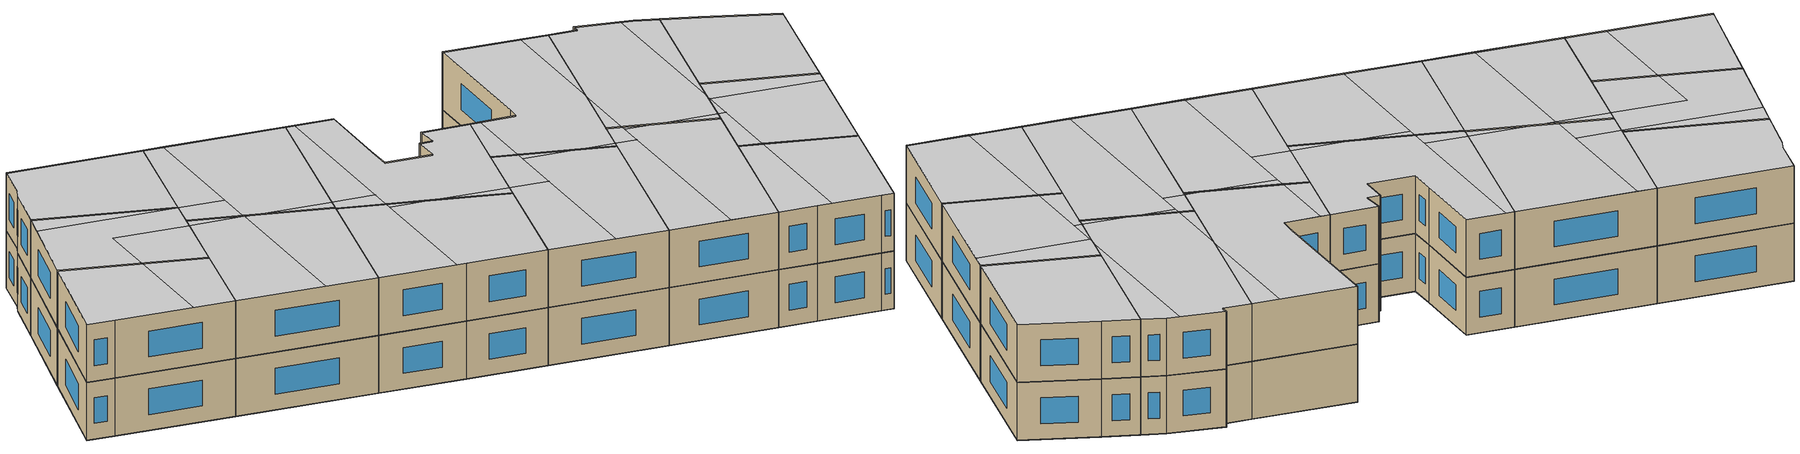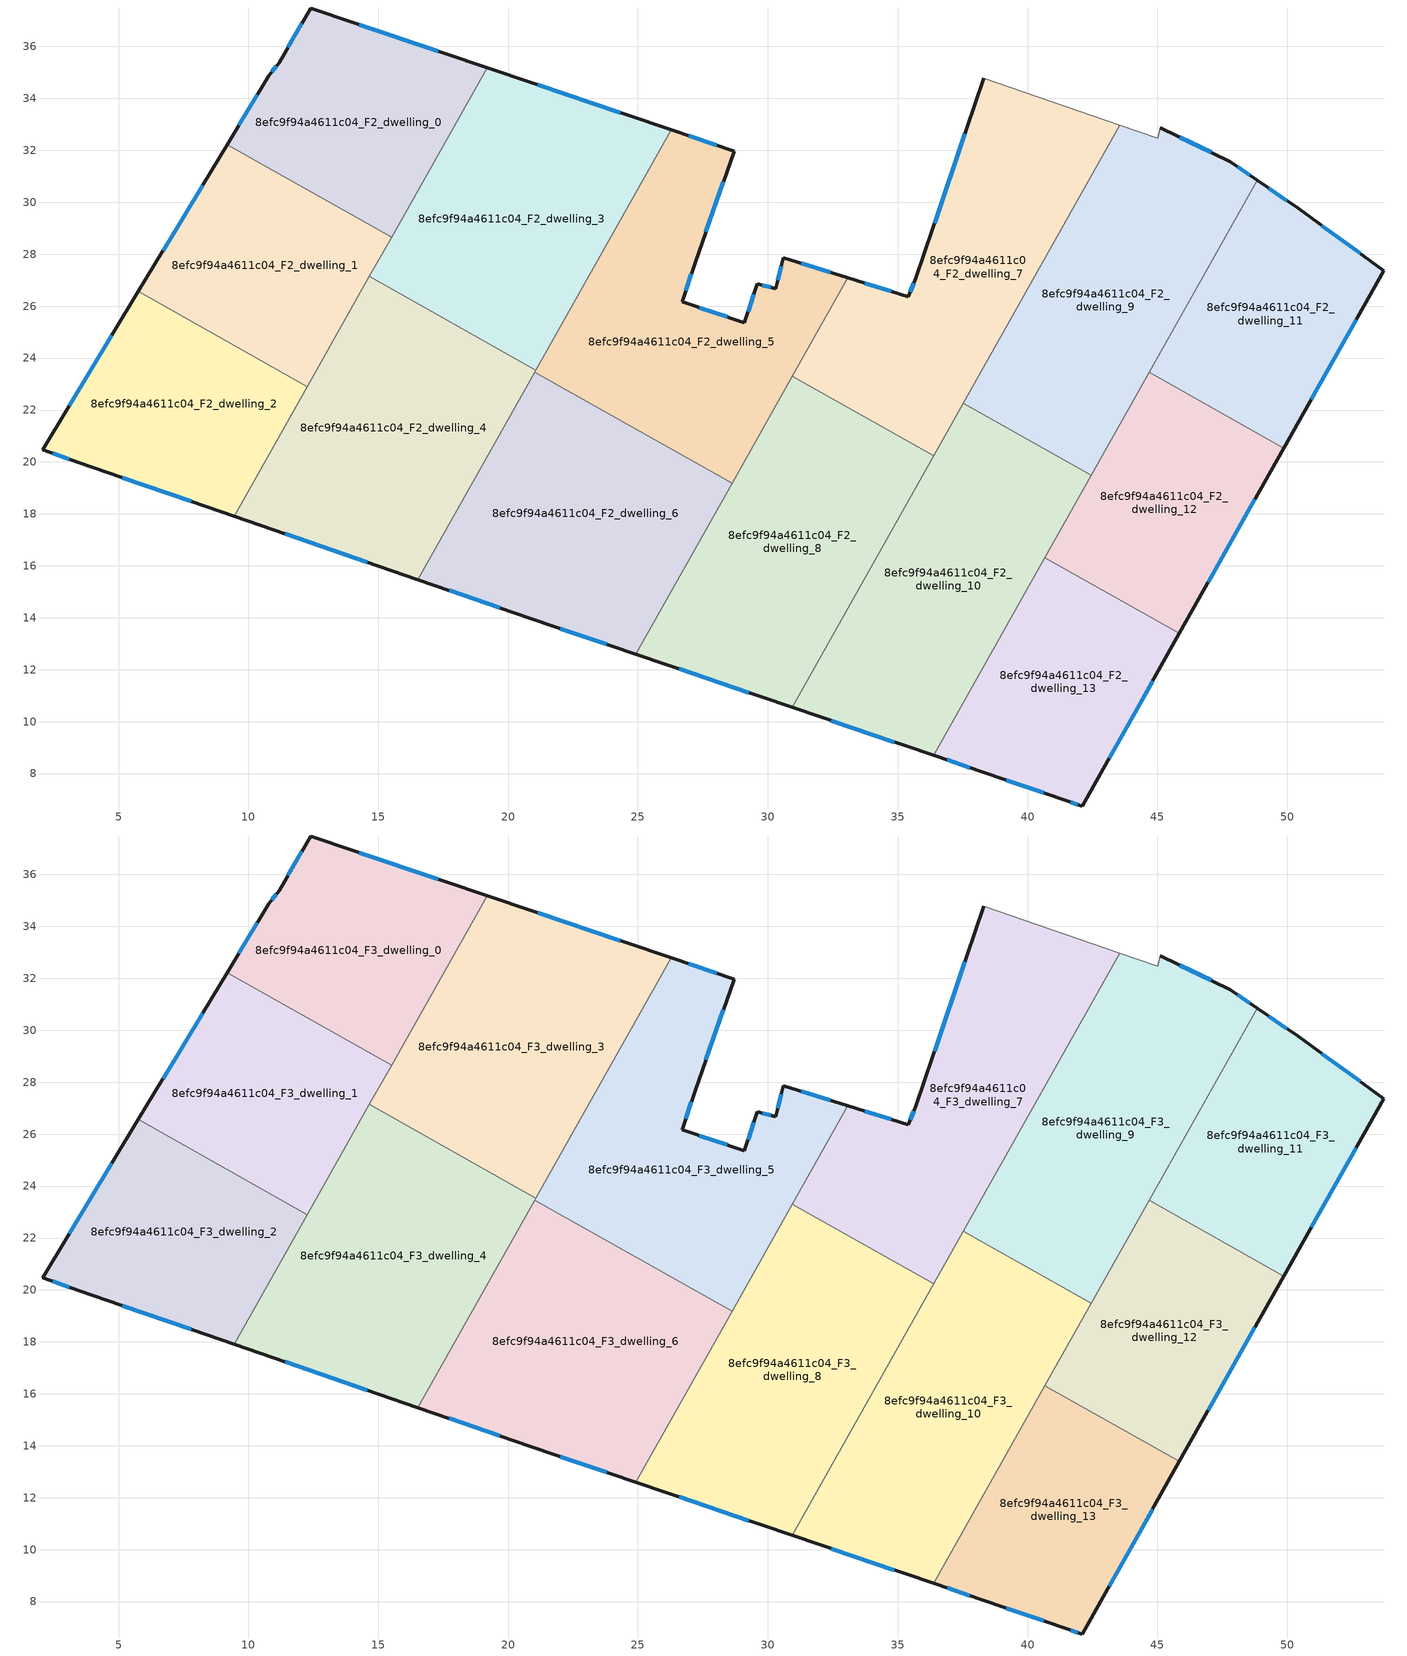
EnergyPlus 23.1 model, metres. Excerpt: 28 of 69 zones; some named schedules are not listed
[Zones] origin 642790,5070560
8efc9f94a4611c04_F2_dwelling_0
 floor to 8efc9f94a4611c04_F1_dwelling_0 (EU_floor_Construction): 15.51,28.66 19.19,35.19 12.39,37.48 11.19,35.38 10.79,34.88 9.18,32.22 z6
 wall outside (EU_wall_Construction): 9.18,32.22 10.79,34.88 11.19,35.38 12.39,37.48 19.19,35.19 z6:9
 wall to 8efc9f94a4611c04_F2_dwelling_1 (EU_wall_Construction): 15.51,28.66 9.18,32.22 z6:9
 wall to 8efc9f94a4611c04_F2_dwelling_3 (EU_wall_Construction): 19.19,35.19 15.51,28.66 z6:9
 window (EU_Window_Construction): 14.27,36.85 17.31,35.82 / 9.63,32.96 10.34,34.14 / 10.9,35.02 11.08,35.24 / 11.52,35.96 12.06,36.9 z6.83:8.17
8efc9f94a4611c04_F2_dwelling_1
 floor to 8efc9f94a4611c04_F1_dwelling_1 (EU_floor_Construction): 12.27,22.9 15.51,28.66 9.18,32.22 5.76,26.57 z6
 wall outside (EU_wall_Construction): 5.76,26.57 9.18,32.22 z6:9
 wall to 8efc9f94a4611c04_F2_dwelling_2 (EU_wall_Construction): 12.27,22.9 5.76,26.57 z6:9
 wall to 8efc9f94a4611c04_F2_dwelling_4 (EU_wall_Construction): 14.66,27.14 12.27,22.9 z6:9
 wall to 8efc9f94a4611c04_F2_dwelling_3 (EU_wall_Construction): 15.51,28.66 14.66,27.14 z6:9
 window (EU_Window_Construction): 6.71,28.13 8.24,30.66 z6.83:8.17
8efc9f94a4611c04_F2_dwelling_10
 floor to 8efc9f94a4611c04_F1_dwelling_10 (EU_floor_Construction): 36.38,8.7 42.45,19.49 37.53,22.26 30.93,10.55 z6
 wall outside (EU_wall_Construction): 36.38,8.7 30.93,10.55 z6:9
 wall to 8efc9f94a4611c04_F2_dwelling_9 (EU_wall_Construction): 37.53,22.26 42.45,19.49 z6:9
 wall to 8efc9f94a4611c04_F2_dwelling_13 (EU_wall_Construction): 40.67,16.32 36.38,8.7 z6:9
 wall to 8efc9f94a4611c04_F2_dwelling_8 (EU_wall_Construction): 30.93,10.55 36.39,20.24 z6:9
 wall to 8efc9f94a4611c04_F2_dwelling_7 (EU_wall_Construction): 36.39,20.24 37.53,22.26 z6:9
 wall to 8efc9f94a4611c04_F2_dwelling_12 (EU_wall_Construction): 42.45,19.49 40.67,16.32 z6:9
 window (EU_Window_Construction): 34.87,9.22 32.44,10.04 z6.83:8.17
8efc9f94a4611c04_F2_dwelling_11
 floor to 8efc9f94a4611c04_F1_dwelling_11 (EU_floor_Construction): 49.87,20.53 53.72,27.36 50.42,29.76 48.85,30.85 44.69,23.45 z6
 wall outside (EU_wall_Construction): 48.85,30.85 50.42,29.76 53.72,27.36 49.87,20.53 z6:9
 wall to 8efc9f94a4611c04_F2_dwelling_12 (EU_wall_Construction): 49.87,20.53 44.69,23.45 z6:9
 wall to 8efc9f94a4611c04_F2_dwelling_9 (EU_wall_Construction): 44.69,23.45 48.85,30.85 z6:9
 window (EU_Window_Construction): 49.29,30.55 49.98,30.06 / 51.33,29.1 52.8,28.03 / 52.65,25.47 50.93,22.42 z6.83:8.17
8efc9f94a4611c04_F2_dwelling_12
 floor to 8efc9f94a4611c04_F1_dwelling_12 (EU_floor_Construction): 45.85,13.4 49.87,20.53 44.69,23.45 40.67,16.32 z6
 wall outside (EU_wall_Construction): 49.87,20.53 45.85,13.4 z6:9
 wall to 8efc9f94a4611c04_F2_dwelling_13 (EU_wall_Construction): 45.85,13.4 40.67,16.32 z6:9
 wall to 8efc9f94a4611c04_F2_dwelling_9 (EU_wall_Construction): 42.45,19.49 44.69,23.45 z6:9
 window (EU_Window_Construction): 48.76,18.56 46.96,15.38 z6.83:8.17
8efc9f94a4611c04_F2_dwelling_13
 floor to 8efc9f94a4611c04_F1_dwelling_13 (EU_floor_Construction): 42.1,6.75 45.85,13.4 40.67,16.32 36.38,8.7 38.3,8.05 41.5,6.95 z6
 wall outside (EU_wall_Construction): 45.85,13.4 42.1,6.75 41.5,6.95 38.3,8.05 36.38,8.7 z6:9
 window (EU_Window_Construction): 37.77,8.23 36.91,8.52 / 44.81,11.56 43.14,8.59 / 41.94,6.81 41.67,6.9 / 40.62,7.26 39.19,7.75 z6.83:8.17
8efc9f94a4611c04_F2_dwelling_2
 floor to 8efc9f94a4611c04_F1_dwelling_2 (EU_floor_Construction): 9.46,17.91 12.27,22.9 5.76,26.57 2.08,20.47 3.48,19.97 z6
 wall outside (EU_wall_Construction): 9.46,17.91 3.48,19.97 2.08,20.47 5.76,26.57 z6:9
 wall to 8efc9f94a4611c04_F2_dwelling_4 (EU_wall_Construction): 12.27,22.9 9.46,17.91 z6:9
 window (EU_Window_Construction): 7.8,18.48 5.13,19.4 / 3.09,20.11 2.47,20.33 / 3.1,22.16 4.74,24.88 z6.83:8.17
8efc9f94a4611c04_F2_dwelling_3
 floor to 8efc9f94a4611c04_F1_dwelling_3 (EU_floor_Construction): 21.06,23.54 26.28,32.79 19.19,35.19 14.66,27.14 z6
 wall outside (EU_wall_Construction): 19.19,35.19 26.28,32.79 z6:9
 wall to 8efc9f94a4611c04_F2_dwelling_4 (EU_wall_Construction): 21.06,23.54 14.66,27.14 z6:9
 wall to 8efc9f94a4611c04_F2_dwelling_5 (EU_wall_Construction): 26.28,32.79 21.06,23.54 z6:9
 window (EU_Window_Construction): 21.15,34.52 24.31,33.45 z6.83:8.17
8efc9f94a4611c04_F2_dwelling_4
 floor to 8efc9f94a4611c04_F1_dwelling_4 (EU_floor_Construction): 16.52,15.47 21.06,23.54 14.66,27.14 9.46,17.91 z6
 wall outside (EU_wall_Construction): 16.52,15.47 9.46,17.91 z6:9
 wall to 8efc9f94a4611c04_F2_dwelling_6 (EU_wall_Construction): 21.02,23.45 16.52,15.47 z6:9
 wall to 8efc9f94a4611c04_F2_dwelling_5 (EU_wall_Construction): 21.06,23.54 21.02,23.45 z6:9
 window (EU_Window_Construction): 14.57,16.14 11.41,17.23 z6.83:8.17
8efc9f94a4611c04_F2_dwelling_5
 floor to 8efc9f94a4611c04_F1_dwelling_5 (EU_floor_Construction): 28.62,19.17 33.09,27.09 30.6,27.87 30.3,26.67 29.6,26.87 29.1,25.37 26.7,26.17 27.2,27.67 28.7,31.97 26.28,32.79 21.02,23.45 z6
 wall outside (EU_wall_Construction): 26.28,32.79 28.7,31.97 27.2,27.67 26.7,26.17 29.1,25.37 29.6,26.87 30.3,26.67 30.6,27.87 33.09,27.09 z6:9
 wall to 8efc9f94a4611c04_F2_dwelling_6 (EU_wall_Construction): 28.62,19.17 21.02,23.45 z6:9
 wall to 8efc9f94a4611c04_F2_dwelling_8 (EU_wall_Construction): 30.95,23.3 28.62,19.17 z6:9
 wall to 8efc9f94a4611c04_F2_dwelling_7 (EU_wall_Construction): 33.09,27.09 30.95,23.3 z6:9
 window (EU_Window_Construction): 27.06,27.26 26.84,26.59 / 27.36,25.95 28.43,25.59 / 29.24,25.78 29.46,26.45 / 29.79,26.81 30.11,26.72 / 30.38,27 30.52,27.54 / 31.29,27.65 32.4,27.31 / 26.95,32.56 28.03,32.2 / 28.29,30.78 27.61,28.86 z6.83:8.17
8efc9f94a4611c04_F2_dwelling_6
 floor to 8efc9f94a4611c04_F1_dwelling_6 (EU_floor_Construction): 24.92,12.59 28.62,19.17 21.02,23.45 16.52,15.47 20.89,13.96 z6
 wall outside (EU_wall_Construction): 24.92,12.59 20.89,13.96 16.52,15.47 z6:9
 wall to 8efc9f94a4611c04_F2_dwelling_8 (EU_wall_Construction): 28.62,19.17 24.92,12.59 z6:9
 window (EU_Window_Construction): 23.81,12.97 22.01,13.58 / 19.68,14.38 17.73,15.05 z6.83:8.17
8efc9f94a4611c04_F2_dwelling_7
 floor to 8efc9f94a4611c04_F1_dwelling_7 (EU_floor_Construction): 36.39,20.24 43.56,32.97 38.31,34.77 35.7,27.07 35.4,26.37 33.09,27.09 30.95,23.3 z6
 wall outside (EU_wall_Construction): 33.09,27.09 35.4,26.37 35.7,27.07 38.31,34.77 z6:9
 wall to 8efc9f94a4611c04_F2_dwelling_8 (EU_wall_Construction): 36.39,20.24 30.95,23.3 z6:9
 wall adiabatic (EU_wall_Construction): 38.31,34.77 43.56,32.97 z6:9
 wall to 8efc9f94a4611c04_F2_dwelling_9 (EU_wall_Construction): 43.56,32.97 37.53,22.26 z6:9
 window (EU_Window_Construction): 33.73,26.89 34.76,26.57 / 35.49,26.56 35.62,26.87 / 36.43,29.2 37.59,32.64 z6.83:8.17
8efc9f94a4611c04_F2_dwelling_8
 floor to 8efc9f94a4611c04_F1_dwelling_8 (EU_floor_Construction): 30.93,10.55 36.39,20.24 30.95,23.3 24.92,12.59 z6
 wall outside (EU_wall_Construction): 30.93,10.55 24.92,12.59 z6:9
 window (EU_Window_Construction): 29.27,11.12 26.59,12.03 z6.83:8.17
8efc9f94a4611c04_F2_dwelling_9
 floor to 8efc9f94a4611c04_F1_dwelling_9 (EU_floor_Construction): 42.45,19.49 48.85,30.85 47.81,31.57 45.11,32.87 45.01,32.47 43.56,32.97 37.53,22.26 z6
 wall outside (EU_wall_Construction): 45.11,32.87 47.81,31.57 48.85,30.85 z6:9
 wall adiabatic (EU_wall_Construction): 43.56,32.97 45.01,32.47 45.11,32.87 z6:9
 window (EU_Window_Construction): 45.86,32.51 47.07,31.93 / 48.1,31.37 48.57,31.05 z6.83:8.17
8efc9f94a4611c04_F3_dwelling_0
 floor to 8efc9f94a4611c04_F2_dwelling_0 (EU_floor_Construction): 15.51,28.66 19.19,35.19 12.39,37.48 11.19,35.38 10.79,34.88 9.18,32.22 z9
 wall outside (EU_wall_Construction): 9.18,32.22 10.79,34.88 11.19,35.38 12.39,37.48 19.19,35.19 z9:12
 wall to 8efc9f94a4611c04_F3_dwelling_1 (EU_wall_Construction): 15.51,28.66 9.18,32.22 z9:12
 wall to 8efc9f94a4611c04_F3_dwelling_3 (EU_wall_Construction): 19.19,35.19 15.51,28.66 z9:12
 window (EU_Window_Construction): 14.27,36.85 17.31,35.82 / 9.63,32.96 10.34,34.14 / 10.9,35.02 11.08,35.24 / 11.52,35.96 12.06,36.9 z9.83:11.17
 ceiling to 8efc9f94a4611c04_F4_dwelling_12 (EU_floor_Construction): 19.19,35.19 15.51,28.66 9.18,32.22 10.79,34.88 11.19,35.38 12.39,37.48 z12
8efc9f94a4611c04_F3_dwelling_1
 floor to 8efc9f94a4611c04_F2_dwelling_1 (EU_floor_Construction): 12.27,22.9 15.51,28.66 9.18,32.22 5.76,26.57 z9
 wall outside (EU_wall_Construction): 5.76,26.57 9.18,32.22 z9:12
 wall to 8efc9f94a4611c04_F3_dwelling_2 (EU_wall_Construction): 12.27,22.9 5.76,26.57 z9:12
 wall to 8efc9f94a4611c04_F3_dwelling_4 (EU_wall_Construction): 14.66,27.14 12.27,22.9 z9:12
 wall to 8efc9f94a4611c04_F3_dwelling_3 (EU_wall_Construction): 15.51,28.66 14.66,27.14 z9:12
 window (EU_Window_Construction): 6.71,28.13 8.24,30.66 z9.83:11.17
 ceiling to 8efc9f94a4611c04_F4_dwelling_11 (EU_floor_Construction): 15.47,28.58 14.32,26.54 10.5,27.84 9.37,24.53 5.76,26.57 8.43,30.97 z12
 ceiling to 8efc9f94a4611c04_F4_dwelling_10 (EU_floor_Construction): 14.32,26.54 12.27,22.9 9.37,24.53 10.5,27.84 z12
 ceiling to 8efc9f94a4611c04_F4_dwelling_12 (EU_floor_Construction): 15.51,28.66 15.47,28.58 8.43,30.97 9.18,32.22 z12
8efc9f94a4611c04_F3_dwelling_10
 floor to 8efc9f94a4611c04_F2_dwelling_10 (EU_floor_Construction): 36.38,8.7 42.45,19.49 37.53,22.26 30.93,10.55 z9
 wall outside (EU_wall_Construction): 36.38,8.7 30.93,10.55 z9:12
 wall to 8efc9f94a4611c04_F3_dwelling_9 (EU_wall_Construction): 37.53,22.26 42.45,19.49 z9:12
 wall to 8efc9f94a4611c04_F3_dwelling_13 (EU_wall_Construction): 40.67,16.32 36.38,8.7 z9:12
 wall to 8efc9f94a4611c04_F3_dwelling_8 (EU_wall_Construction): 30.93,10.55 36.39,20.24 z9:12
 wall to 8efc9f94a4611c04_F3_dwelling_7 (EU_wall_Construction): 36.39,20.24 37.53,22.26 z9:12
 wall to 8efc9f94a4611c04_F3_dwelling_12 (EU_wall_Construction): 42.45,19.49 40.67,16.32 z9:12
 window (EU_Window_Construction): 34.87,9.22 32.44,10.04 z9.83:11.17
 ceiling to 8efc9f94a4611c04_F4_dwelling_2 (EU_floor_Construction): 42.45,19.49 36.38,8.7 34.02,9.51 38.1,21.53 39.92,20.91 z12
 ceiling to 8efc9f94a4611c04_F4_dwelling_3 (EU_floor_Construction): 39.92,20.91 38.1,21.53 38.22,21.87 z12
 ceiling to 8efc9f94a4611c04_F4_dwelling_4 (EU_floor_Construction): 37.62,20.11 34.02,9.51 30.93,10.55 36.53,20.49 z12
 ceiling adiabatic (EU_roof_Construction): 38.22,21.87 37.62,20.11 36.53,20.49 37.53,22.26 z12
8efc9f94a4611c04_F3_dwelling_11
 floor to 8efc9f94a4611c04_F2_dwelling_11 (EU_floor_Construction): 49.87,20.53 53.72,27.36 50.42,29.76 48.85,30.85 44.69,23.45 z9
 wall outside (EU_wall_Construction): 48.85,30.85 50.42,29.76 53.72,27.36 49.87,20.53 z9:12
 wall to 8efc9f94a4611c04_F3_dwelling_12 (EU_wall_Construction): 49.87,20.53 44.69,23.45 z9:12
 wall to 8efc9f94a4611c04_F3_dwelling_9 (EU_wall_Construction): 44.69,23.45 48.85,30.85 z9:12
 window (EU_Window_Construction): 49.29,30.55 49.98,30.06 / 51.33,29.1 52.8,28.03 / 52.65,25.47 50.93,22.42 z9.83:11.17
 ceiling to 8efc9f94a4611c04_F4_dwelling_1 (EU_floor_Construction): 50.42,29.76 53.72,27.36 49.87,20.53 44.69,23.45 48.85,30.85 z12
8efc9f94a4611c04_F3_dwelling_12
 floor to 8efc9f94a4611c04_F2_dwelling_12 (EU_floor_Construction): 45.85,13.4 49.87,20.53 44.69,23.45 40.67,16.32 z9
 wall outside (EU_wall_Construction): 49.87,20.53 45.85,13.4 z9:12
 wall to 8efc9f94a4611c04_F3_dwelling_13 (EU_wall_Construction): 45.85,13.4 40.67,16.32 z9:12
 wall to 8efc9f94a4611c04_F3_dwelling_9 (EU_wall_Construction): 42.45,19.49 44.69,23.45 z9:12
 window (EU_Window_Construction): 48.76,18.56 46.96,15.38 z9.83:11.17
 ceiling to 8efc9f94a4611c04_F4_dwelling_0 (EU_floor_Construction): 49.41,19.71 45.85,13.4 41.73,15.72 43.74,21.63 z12
 ceiling to 8efc9f94a4611c04_F4_dwelling_1 (EU_floor_Construction): 49.87,20.53 49.41,19.71 43.74,21.63 43.87,21.99 44.69,23.45 z12
 ceiling to 8efc9f94a4611c04_F4_dwelling_3 (EU_floor_Construction): 43.87,21.99 43.13,19.82 42.72,19.96 z12
 ceiling to 8efc9f94a4611c04_F4_dwelling_2 (EU_floor_Construction): 43.13,19.82 41.73,15.72 40.67,16.32 42.72,19.96 z12
8efc9f94a4611c04_F3_dwelling_13
 floor to 8efc9f94a4611c04_F2_dwelling_13 (EU_floor_Construction): 42.1,6.75 45.85,13.4 40.67,16.32 36.38,8.7 38.3,8.05 41.5,6.95 z9
 wall outside (EU_wall_Construction): 45.85,13.4 42.1,6.75 41.5,6.95 38.3,8.05 36.38,8.7 z9:12
 window (EU_Window_Construction): 37.77,8.23 36.91,8.52 / 44.81,11.56 43.14,8.59 / 41.94,6.81 41.67,6.9 / 40.62,7.26 39.19,7.75 z9.83:11.17
 ceiling to 8efc9f94a4611c04_F4_dwelling_0 (EU_floor_Construction): 45.85,13.4 42.1,6.75 41.5,6.95 39.04,7.8 41.73,15.72 z12
 ceiling to 8efc9f94a4611c04_F4_dwelling_2 (EU_floor_Construction): 41.73,15.72 39.04,7.8 38.3,8.05 36.38,8.7 40.67,16.32 z12
8efc9f94a4611c04_F3_dwelling_2
 floor to 8efc9f94a4611c04_F2_dwelling_2 (EU_floor_Construction): 9.46,17.91 12.27,22.9 5.76,26.57 2.08,20.47 3.48,19.97 z9
 wall outside (EU_wall_Construction): 9.46,17.91 3.48,19.97 2.08,20.47 5.76,26.57 z9:12
 wall to 8efc9f94a4611c04_F3_dwelling_4 (EU_wall_Construction): 12.27,22.9 9.46,17.91 z9:12
 window (EU_Window_Construction): 7.8,18.48 5.13,19.4 / 3.09,20.11 2.47,20.33 / 3.1,22.16 4.74,24.88 z9.83:11.17
 ceiling to 8efc9f94a4611c04_F4_dwelling_11 (EU_floor_Construction): 9.37,24.53 7.37,18.63 3.48,19.97 2.08,20.47 5.76,26.57 z12
 ceiling to 8efc9f94a4611c04_F4_dwelling_10 (EU_floor_Construction): 12.27,22.9 9.46,17.91 7.37,18.63 9.37,24.53 z12
8efc9f94a4611c04_F3_dwelling_3
 floor to 8efc9f94a4611c04_F2_dwelling_3 (EU_floor_Construction): 21.06,23.54 26.28,32.79 19.19,35.19 14.66,27.14 z9
 wall outside (EU_wall_Construction): 19.19,35.19 26.28,32.79 z9:12
 wall to 8efc9f94a4611c04_F3_dwelling_4 (EU_wall_Construction): 21.06,23.54 14.66,27.14 z9:12
 wall to 8efc9f94a4611c04_F3_dwelling_5 (EU_wall_Construction): 26.28,32.79 21.06,23.54 z9:12
 window (EU_Window_Construction): 21.15,34.52 24.31,33.45 z9.83:11.17
 ceiling to 8efc9f94a4611c04_F4_dwelling_9 (EU_floor_Construction): 26.28,32.79 21.4,24.13 17.9,25.31 17.1,25.77 20.19,34.85 z12
 ceiling to 8efc9f94a4611c04_F4_dwelling_11 (EU_floor_Construction): 17.78,27.79 17.1,25.77 14.66,27.14 15.47,28.58 z12
 ceiling to 8efc9f94a4611c04_F4_dwelling_8 (EU_floor_Construction): 21.4,24.13 21.06,23.54 17.9,25.31 z12
 ceiling to 8efc9f94a4611c04_F4_dwelling_12 (EU_floor_Construction): 20.19,34.85 17.78,27.79 15.47,28.58 19.19,35.19 z12
8efc9f94a4611c04_F3_dwelling_4
 floor to 8efc9f94a4611c04_F2_dwelling_4 (EU_floor_Construction): 16.52,15.47 21.06,23.54 14.66,27.14 9.46,17.91 z9
 wall outside (EU_wall_Construction): 16.52,15.47 9.46,17.91 z9:12
 wall to 8efc9f94a4611c04_F3_dwelling_6 (EU_wall_Construction): 21.02,23.45 16.52,15.47 z9:12
 wall to 8efc9f94a4611c04_F3_dwelling_5 (EU_wall_Construction): 21.06,23.54 21.02,23.45 z9:12
 window (EU_Window_Construction): 14.57,16.14 11.41,17.23 z9.83:11.17
 ceiling to 8efc9f94a4611c04_F4_dwelling_10 (EU_floor_Construction): 17.05,25.62 13.9,16.37 9.46,17.91 14.32,26.54 z12
 ceiling to 8efc9f94a4611c04_F4_dwelling_8 (EU_floor_Construction): 21.06,23.54 16.52,15.47 13.9,16.37 17.04,25.61 17.9,25.31 z12
 ceiling to 8efc9f94a4611c04_F4_dwelling_9 (EU_floor_Construction): 17.9,25.31 17.04,25.61 17.1,25.77 z12
 ceiling to 8efc9f94a4611c04_F4_dwelling_11 (EU_floor_Construction): 17.1,25.77 17.04,25.62 14.32,26.54 14.66,27.14 z12
8efc9f94a4611c04_F3_dwelling_5
 floor to 8efc9f94a4611c04_F2_dwelling_5 (EU_floor_Construction): 28.62,19.17 33.09,27.09 30.6,27.87 30.3,26.67 29.6,26.87 29.1,25.37 26.7,26.17 27.2,27.67 28.7,31.97 26.28,32.79 21.02,23.45 z9
 wall outside (EU_wall_Construction): 26.28,32.79 28.7,31.97 27.2,27.67 26.7,26.17 29.1,25.37 29.6,26.87 30.3,26.67 30.6,27.87 33.09,27.09 z9:12
 wall to 8efc9f94a4611c04_F3_dwelling_6 (EU_wall_Construction): 28.62,19.17 21.02,23.45 z9:12
 wall to 8efc9f94a4611c04_F3_dwelling_8 (EU_wall_Construction): 30.95,23.3 28.62,19.17 z9:12
 wall to 8efc9f94a4611c04_F3_dwelling_7 (EU_wall_Construction): 33.09,27.09 30.95,23.3 z9:12
 window (EU_Window_Construction): 27.06,27.26 26.84,26.59 / 27.36,25.95 28.43,25.59 / 29.24,25.78 29.46,26.45 / 29.79,26.81 30.11,26.72 / 30.38,27 30.52,27.54 / 31.29,27.65 32.4,27.31 / 26.95,32.56 28.03,32.2 / 28.29,30.78 27.61,28.86 z9.83:11.17
 ceiling to 8efc9f94a4611c04_F4_dwelling_7 (EU_floor_Construction): 28.7,31.97 27.2,27.67 26.7,26.17 29.1,25.37 29.6,26.87 30.3,26.67 30.6,27.87 33.09,27.09 28.95,19.75 25.52,20.92 23.18,22.24 26.72,32.64 z12
 ceiling to 8efc9f94a4611c04_F4_dwelling_6 (EU_floor_Construction): 28.95,19.75 28.62,19.17 25.52,20.92 z12
 ceiling to 8efc9f94a4611c04_F4_dwelling_8 (EU_floor_Construction): 23.57,23.39 23.18,22.24 21.02,23.45 21.4,24.13 z12
 ceiling adiabatic (EU_roof_Construction): 26.72,32.64 23.57,23.39 21.4,24.13 26.28,32.79 z12
8efc9f94a4611c04_F3_dwelling_6
 floor to 8efc9f94a4611c04_F2_dwelling_6 (EU_floor_Construction): 24.92,12.59 28.62,19.17 21.02,23.45 16.52,15.47 20.89,13.96 z9
 wall outside (EU_wall_Construction): 24.92,12.59 20.89,13.96 16.52,15.47 z9:12
 wall to 8efc9f94a4611c04_F3_dwelling_8 (EU_wall_Construction): 28.62,19.17 24.92,12.59 z9:12
 window (EU_Window_Construction): 23.81,12.97 22.01,13.58 / 19.68,14.38 17.73,15.05 z9.83:11.17
 ceiling to 8efc9f94a4611c04_F4_dwelling_6 (EU_floor_Construction): 28.62,19.17 24.92,12.59 20.89,13.96 20.42,14.12 23.02,21.77 25.52,20.92 z12
 ceiling to 8efc9f94a4611c04_F4_dwelling_7 (EU_floor_Construction): 25.52,20.92 23.02,21.77 23.18,22.24 z12
 ceiling to 8efc9f94a4611c04_F4_dwelling_8 (EU_floor_Construction): 23.18,22.24 20.42,14.12 16.52,15.47 21.02,23.45 z12
8efc9f94a4611c04_F3_dwelling_7
 floor to 8efc9f94a4611c04_F2_dwelling_7 (EU_floor_Construction): 36.39,20.24 43.56,32.97 38.31,34.77 35.7,27.07 35.4,26.37 33.09,27.09 30.95,23.3 z9
 wall outside (EU_wall_Construction): 33.09,27.09 35.4,26.37 35.7,27.07 38.31,34.77 z9:12
 wall to 8efc9f94a4611c04_F3_dwelling_8 (EU_wall_Construction): 36.39,20.24 30.95,23.3 z9:12
 wall adiabatic (EU_wall_Construction): 38.31,34.77 43.56,32.97 z9:12
 wall to 8efc9f94a4611c04_F3_dwelling_9 (EU_wall_Construction): 43.56,32.97 37.53,22.26 z9:12
 window (EU_Window_Construction): 33.73,26.89 34.76,26.57 / 35.49,26.56 35.62,26.87 / 36.43,29.2 37.59,32.64 z9.83:11.17
 ceiling to 8efc9f94a4611c04_F4_dwelling_5 (EU_floor_Construction): 42.16,33.45 39.62,25.97 36.53,20.49 35.05,20.99 32.13,22.63 33.59,26.93 35.4,26.37 35.7,27.07 38.31,34.77 z12
 ceiling to 8efc9f94a4611c04_F4_dwelling_3 (EU_floor_Construction): 43.56,32.97 39.62,25.97 42.16,33.45 z12
 ceiling to 8efc9f94a4611c04_F4_dwelling_7 (EU_floor_Construction): 33.59,26.93 32.13,22.63 30.95,23.3 33.09,27.09 z12
 ceiling to 8efc9f94a4611c04_F4_dwelling_4 (EU_floor_Construction): 36.53,20.49 36.39,20.24 35.05,20.99 z12
8efc9f94a4611c04_F3_dwelling_8
 floor to 8efc9f94a4611c04_F2_dwelling_8 (EU_floor_Construction): 30.93,10.55 36.39,20.24 30.95,23.3 24.92,12.59 z9
 wall outside (EU_wall_Construction): 30.93,10.55 24.92,12.59 z9:12
 window (EU_Window_Construction): 29.27,11.12 26.59,12.03 z9.83:11.17
 ceiling to 8efc9f94a4611c04_F4_dwelling_4 (EU_floor_Construction): 35.05,20.99 36.39,20.24 30.93,10.55 28.32,11.44 31.93,22.05 z12
 ceiling to 8efc9f94a4611c04_F4_dwelling_6 (EU_floor_Construction): 30.92,19.08 28.32,11.44 24.92,12.59 28.95,19.75 z12
 ceiling to 8efc9f94a4611c04_F4_dwelling_5 (EU_floor_Construction): 35.05,20.99 31.93,22.05 32.13,22.63 z12
 ceiling to 8efc9f94a4611c04_F4_dwelling_7 (EU_floor_Construction): 32.13,22.63 30.92,19.08 28.95,19.75 30.95,23.3 z12
8efc9f94a4611c04_F3_dwelling_9
 floor to 8efc9f94a4611c04_F2_dwelling_9 (EU_floor_Construction): 42.45,19.49 48.85,30.85 47.81,31.57 45.11,32.87 45.01,32.47 43.56,32.97 37.53,22.26 z9
 wall outside (EU_wall_Construction): 45.11,32.87 47.81,31.57 48.85,30.85 z9:12
 wall adiabatic (EU_wall_Construction): 43.56,32.97 45.01,32.47 45.11,32.87 z9:12
 window (EU_Window_Construction): 45.86,32.51 47.07,31.93 / 48.1,31.37 48.57,31.05 z9.83:11.17
 ceiling to 8efc9f94a4611c04_F4_dwelling_3 (EU_floor_Construction): 47.22,31.85 43.87,21.99 42.72,19.96 39.92,20.91 38.22,21.87 39.62,25.97 43.56,32.97 45.01,32.47 45.11,32.87 z12
 ceiling to 8efc9f94a4611c04_F4_dwelling_2 (EU_floor_Construction): 42.72,19.96 42.45,19.49 39.92,20.91 z12
 ceiling to 8efc9f94a4611c04_F4_dwelling_5 (EU_floor_Construction): 39.62,25.97 38.22,21.87 37.53,22.26 z12
 ceiling to 8efc9f94a4611c04_F4_dwelling_1 (EU_floor_Construction): 48.85,30.85 43.87,21.99 47.22,31.85 47.81,31.57 z12
 ceiling adiabatic (EU_roof_Construction): 39.62,25.97 38.22,21.87 37.53,22.26 z12
[Building]
EU S2 Campaign: North Axis=0; Terrain=City; Solar Distribution=FullExterior
[Site:Location]
Lyon-Bron: Latitude=45.75; Longitude=5; Time Zone=1; Elevation=198
[SizingPeriod:WeatherFileDays]
AnnualSizingPeriod: Begin Month=1; Begin Day of Month=1; End Month=12; End Day of Month=31; Day of Week for Start Day=Monday; Use Weather File Daylight Saving Period=No; Use Weather File Rain and Snow Indicators=No
[MATERIAL]
EU_InternalMass_Material: Roughness=MediumRough; Thickness=0.1; Conductivity=1; Density=1800; Specific Heat=900; Thermal Absorptance=0.9; Solar Absorptance=0.7; Visible Absorptance=0.7
[MATERIAL:NOMASS] Roughness=MediumRough; Thermal Absorptance=0.9; Solar Absorptance=0.7; Visible Absorptance=0.7
Name | Thermal Resistance
EU_wall_NoMass | 1.97775
EU_roof_NoMass | 1.81626
EU_floor_NoMass | 1.84812
[WINDOWMATERIAL:SIMPLEGLAZINGSYSTEM]
EU_Window_SimpleGlazing: UFactor=3.27502; Solar Heat Gain Coefficient=0.76; Visible Transmittance=0.76
[CONSTRUCTION]
EU_wall_Construction: EU_wall_NoMass
EU_roof_Construction: EU_roof_NoMass
EU_floor_Construction: EU_floor_NoMass
EU_InternalMass_Construction: EU_InternalMass_Material
EU_Window_Construction: EU_Window_SimpleGlazing
[ZONE] Type=1; Multiplier=1; Ceiling Height=autocalculate; Floor Area=autocalculate; Part of Total Floor Area=Yes
Name | Volume
8efc9f94a4611c04_F2_dwelling_0; 8efc9f94a4611c04_F3_dwelling_0 | 145.989
8efc9f94a4611c04_F2_dwelling_1; 8efc9f94a4611c04_F3_dwelling_1 | 145.998
8efc9f94a4611c04_F2_dwelling_10; 8efc9f94a4611c04_F3_dwelling_10 | 218.99
8efc9f94a4611c04_F2_dwelling_11; 8efc9f94a4611c04_F3_dwelling_11; 8efc9f94a4611c04_F2_dwelling_13; 8efc9f94a4611c04_F3_dwelling_13 | 145.978
8efc9f94a4611c04_F2_dwelling_12; 8efc9f94a4611c04_F3_dwelling_12 | 145.988
8efc9f94a4611c04_F2_dwelling_2; 8efc9f94a4611c04_F3_dwelling_2 | 145.994
8efc9f94a4611c04_F2_dwelling_3; 8efc9f94a4611c04_F3_dwelling_3 | 218.964
8efc9f94a4611c04_F2_dwelling_4; 8efc9f94a4611c04_F3_dwelling_4 | 218.958
8efc9f94a4611c04_F2_dwelling_5; 8efc9f94a4611c04_F3_dwelling_5 | 218.977
8efc9f94a4611c04_F2_dwelling_6; 8efc9f94a4611c04_F3_dwelling_6 | 218.988
8efc9f94a4611c04_F2_dwelling_7; 8efc9f94a4611c04_F3_dwelling_7 | 218.969
8efc9f94a4611c04_F2_dwelling_8; 8efc9f94a4611c04_F3_dwelling_8 | 218.982
8efc9f94a4611c04_F2_dwelling_9; 8efc9f94a4611c04_F3_dwelling_9 | 218.999
[INTERNALMASS] Construction=EU_InternalMass_Construction
Name | Zone or ZoneList | Surface Area
8efc9f94a4611c04_F2_dwelling_0_EU_InternalMass | 8efc9f94a4611c04_F2_dwelling_0 | 48.6636
8efc9f94a4611c04_F2_dwelling_1_EU_InternalMass | 8efc9f94a4611c04_F2_dwelling_1 | 48.6658
8efc9f94a4611c04_F2_dwelling_2_EU_InternalMass | 8efc9f94a4611c04_F2_dwelling_2 | 48.6652
8efc9f94a4611c04_F2_dwelling_3_EU_InternalMass | 8efc9f94a4611c04_F2_dwelling_3 | 72.9881
8efc9f94a4611c04_F2_dwelling_4_EU_InternalMass | 8efc9f94a4611c04_F2_dwelling_4 | 72.9856
8efc9f94a4611c04_F2_dwelling_5_EU_InternalMass | 8efc9f94a4611c04_F2_dwelling_5 | 72.9923
8efc9f94a4611c04_F2_dwelling_6_EU_InternalMass | 8efc9f94a4611c04_F2_dwelling_6 | 72.9961
8efc9f94a4611c04_F2_dwelling_7_EU_InternalMass | 8efc9f94a4611c04_F2_dwelling_7 | 72.9898
8efc9f94a4611c04_F2_dwelling_8_EU_InternalMass | 8efc9f94a4611c04_F2_dwelling_8 | 72.9932
8efc9f94a4611c04_F2_dwelling_9_EU_InternalMass | 8efc9f94a4611c04_F2_dwelling_9 | 72.9999
8efc9f94a4611c04_F2_dwelling_10_EU_InternalMass | 8efc9f94a4611c04_F2_dwelling_10 | 72.9967
8efc9f94a4611c04_F2_dwelling_11_EU_InternalMass | 8efc9f94a4611c04_F2_dwelling_11 | 48.6588
8efc9f94a4611c04_F2_dwelling_12_EU_InternalMass | 8efc9f94a4611c04_F2_dwelling_12 | 48.6627
8efc9f94a4611c04_F2_dwelling_13_EU_InternalMass | 8efc9f94a4611c04_F2_dwelling_13 | 48.6591
8efc9f94a4611c04_F3_dwelling_0_EU_InternalMass | 8efc9f94a4611c04_F3_dwelling_0 | 48.6636
8efc9f94a4611c04_F3_dwelling_1_EU_InternalMass | 8efc9f94a4611c04_F3_dwelling_1 | 48.6658
8efc9f94a4611c04_F3_dwelling_2_EU_InternalMass | 8efc9f94a4611c04_F3_dwelling_2 | 48.6652
8efc9f94a4611c04_F3_dwelling_3_EU_InternalMass | 8efc9f94a4611c04_F3_dwelling_3 | 72.9881
8efc9f94a4611c04_F3_dwelling_4_EU_InternalMass | 8efc9f94a4611c04_F3_dwelling_4 | 72.9856
8efc9f94a4611c04_F3_dwelling_5_EU_InternalMass | 8efc9f94a4611c04_F3_dwelling_5 | 72.9923
8efc9f94a4611c04_F3_dwelling_6_EU_InternalMass | 8efc9f94a4611c04_F3_dwelling_6 | 72.9961
8efc9f94a4611c04_F3_dwelling_7_EU_InternalMass | 8efc9f94a4611c04_F3_dwelling_7 | 72.9898
8efc9f94a4611c04_F3_dwelling_8_EU_InternalMass | 8efc9f94a4611c04_F3_dwelling_8 | 72.9932
8efc9f94a4611c04_F3_dwelling_9_EU_InternalMass | 8efc9f94a4611c04_F3_dwelling_9 | 72.9999
8efc9f94a4611c04_F3_dwelling_10_EU_InternalMass | 8efc9f94a4611c04_F3_dwelling_10 | 72.9967
8efc9f94a4611c04_F3_dwelling_11_EU_InternalMass | 8efc9f94a4611c04_F3_dwelling_11 | 48.6588
8efc9f94a4611c04_F3_dwelling_12_EU_InternalMass | 8efc9f94a4611c04_F3_dwelling_12 | 48.6627
8efc9f94a4611c04_F3_dwelling_13_EU_InternalMass | 8efc9f94a4611c04_F3_dwelling_13 | 48.6591
[OTHEREQUIPMENT] Fuel Type=Electricity; Design Level Calculation Method=Watts/Area; Power per Zone Floor Area=1; Fraction Latent=0; Fraction Radiant=0; Fraction Lost=0; Carbon Dioxide Generation Rate=0; EndUse Subcategory=EU_Step8_InternalGains
Name | Zone or ZoneList or Space or SpaceList | Schedule
EU_Step8_InternalGain_8efc9f94a4611c04_F2_dwelling_0_f000 | 8efc9f94a4611c04_F2_dwelling_0 | EU_Step8_GainSchedule_8efc9f94a4611c04_F2_dwelling_0_f000
EU_Step8_InternalGain_8efc9f94a4611c04_F2_dwelling_1_f000 | 8efc9f94a4611c04_F2_dwelling_1 | EU_Step8_GainSchedule_8efc9f94a4611c04_F2_dwelling_1_f000
EU_Step8_InternalGain_8efc9f94a4611c04_F2_dwelling_2_f000 | 8efc9f94a4611c04_F2_dwelling_2 | EU_Step8_GainSchedule_8efc9f94a4611c04_F2_dwelling_2_f000
EU_Step8_InternalGain_8efc9f94a4611c04_F2_dwelling_3_f000 | 8efc9f94a4611c04_F2_dwelling_3 | EU_Step8_GainSchedule_8efc9f94a4611c04_F2_dwelling_3_f000
EU_Step8_InternalGain_8efc9f94a4611c04_F2_dwelling_4_f000 | 8efc9f94a4611c04_F2_dwelling_4 | EU_Step8_GainSchedule_8efc9f94a4611c04_F2_dwelling_4_f000
EU_Step8_InternalGain_8efc9f94a4611c04_F2_dwelling_5_f000 | 8efc9f94a4611c04_F2_dwelling_5 | EU_Step8_GainSchedule_8efc9f94a4611c04_F2_dwelling_5_f000
EU_Step8_InternalGain_8efc9f94a4611c04_F2_dwelling_6_f000 | 8efc9f94a4611c04_F2_dwelling_6 | EU_Step8_GainSchedule_8efc9f94a4611c04_F2_dwelling_6_f000
EU_Step8_InternalGain_8efc9f94a4611c04_F2_dwelling_7_f000 | 8efc9f94a4611c04_F2_dwelling_7 | EU_Step8_GainSchedule_8efc9f94a4611c04_F2_dwelling_7_f000
EU_Step8_InternalGain_8efc9f94a4611c04_F2_dwelling_8_f000 | 8efc9f94a4611c04_F2_dwelling_8 | EU_Step8_GainSchedule_8efc9f94a4611c04_F2_dwelling_8_f000
EU_Step8_InternalGain_8efc9f94a4611c04_F2_dwelling_9_f000 | 8efc9f94a4611c04_F2_dwelling_9 | EU_Step8_GainSchedule_8efc9f94a4611c04_F2_dwelling_9_f000
EU_Step8_InternalGain_8efc9f94a4611c04_F2_dwelling_10_f000 | 8efc9f94a4611c04_F2_dwelling_10 | EU_Step8_GainSchedule_8efc9f94a4611c04_F2_dwelling_10_f000
EU_Step8_InternalGain_8efc9f94a4611c04_F2_dwelling_11_f000 | 8efc9f94a4611c04_F2_dwelling_11 | EU_Step8_GainSchedule_8efc9f94a4611c04_F2_dwelling_11_f000
EU_Step8_InternalGain_8efc9f94a4611c04_F2_dwelling_12_f000 | 8efc9f94a4611c04_F2_dwelling_12 | EU_Step8_GainSchedule_8efc9f94a4611c04_F2_dwelling_12_f000
EU_Step8_InternalGain_8efc9f94a4611c04_F2_dwelling_13_f000 | 8efc9f94a4611c04_F2_dwelling_13 | EU_Step8_GainSchedule_8efc9f94a4611c04_F2_dwelling_13_f000
EU_Step8_InternalGain_8efc9f94a4611c04_F3_dwelling_0_f000 | 8efc9f94a4611c04_F3_dwelling_0 | EU_Step8_GainSchedule_8efc9f94a4611c04_F3_dwelling_0_f000
EU_Step8_InternalGain_8efc9f94a4611c04_F3_dwelling_1_f000 | 8efc9f94a4611c04_F3_dwelling_1 | EU_Step8_GainSchedule_8efc9f94a4611c04_F3_dwelling_1_f000
EU_Step8_InternalGain_8efc9f94a4611c04_F3_dwelling_2_f000 | 8efc9f94a4611c04_F3_dwelling_2 | EU_Step8_GainSchedule_8efc9f94a4611c04_F3_dwelling_2_f000
EU_Step8_InternalGain_8efc9f94a4611c04_F3_dwelling_3_f000 | 8efc9f94a4611c04_F3_dwelling_3 | EU_Step8_GainSchedule_8efc9f94a4611c04_F3_dwelling_3_f000
EU_Step8_InternalGain_8efc9f94a4611c04_F3_dwelling_4_f000 | 8efc9f94a4611c04_F3_dwelling_4 | EU_Step8_GainSchedule_8efc9f94a4611c04_F3_dwelling_4_f000
EU_Step8_InternalGain_8efc9f94a4611c04_F3_dwelling_5_f000 | 8efc9f94a4611c04_F3_dwelling_5 | EU_Step8_GainSchedule_8efc9f94a4611c04_F3_dwelling_5_f000
EU_Step8_InternalGain_8efc9f94a4611c04_F3_dwelling_6_f000 | 8efc9f94a4611c04_F3_dwelling_6 | EU_Step8_GainSchedule_8efc9f94a4611c04_F3_dwelling_6_f000
EU_Step8_InternalGain_8efc9f94a4611c04_F3_dwelling_7_f000 | 8efc9f94a4611c04_F3_dwelling_7 | EU_Step8_GainSchedule_8efc9f94a4611c04_F3_dwelling_7_f000
EU_Step8_InternalGain_8efc9f94a4611c04_F3_dwelling_8_f000 | 8efc9f94a4611c04_F3_dwelling_8 | EU_Step8_GainSchedule_8efc9f94a4611c04_F3_dwelling_8_f000
EU_Step8_InternalGain_8efc9f94a4611c04_F3_dwelling_9_f000 | 8efc9f94a4611c04_F3_dwelling_9 | EU_Step8_GainSchedule_8efc9f94a4611c04_F3_dwelling_9_f000
EU_Step8_InternalGain_8efc9f94a4611c04_F3_dwelling_10_f000 | 8efc9f94a4611c04_F3_dwelling_10 | EU_Step8_GainSchedule_8efc9f94a4611c04_F3_dwelling_10_f000
EU_Step8_InternalGain_8efc9f94a4611c04_F3_dwelling_11_f000 | 8efc9f94a4611c04_F3_dwelling_11 | EU_Step8_GainSchedule_8efc9f94a4611c04_F3_dwelling_11_f000
EU_Step8_InternalGain_8efc9f94a4611c04_F3_dwelling_12_f000 | 8efc9f94a4611c04_F3_dwelling_12 | EU_Step8_GainSchedule_8efc9f94a4611c04_F3_dwelling_12_f000
EU_Step8_InternalGain_8efc9f94a4611c04_F3_dwelling_13_f000 | 8efc9f94a4611c04_F3_dwelling_13 | EU_Step8_GainSchedule_8efc9f94a4611c04_F3_dwelling_13_f000
[ZONEVENTILATION:DESIGNFLOWRATE] Schedule=EU_AlwaysOn; Design Flow Rate Calculation Method=AirChanges/Hour; Air Changes per Hour=0.759424; Ventilation Type=Natural; Fan Pressure Rise=0; Fan Total Efficiency=1; Constant Term Coefficient=1; Temperature Term Coefficient=0; Velocity Term Coefficient=0; Velocity Squared Term Coefficient=0; Minimum Indoor Temperature=-100; Maximum Indoor Temperature=100; Delta Temperature=-100; Minimum Outdoor Temperature=-100; Maximum Outdoor Temperature=100; Maximum Wind Speed=40
Name | Zone or ZoneList or Space or SpaceList
EU_ConstantAir_8efc9f94a4611c04_F2_dwelling_0 | 8efc9f94a4611c04_F2_dwelling_0
EU_ConstantAir_8efc9f94a4611c04_F2_dwelling_1 | 8efc9f94a4611c04_F2_dwelling_1
EU_ConstantAir_8efc9f94a4611c04_F2_dwelling_2 | 8efc9f94a4611c04_F2_dwelling_2
EU_ConstantAir_8efc9f94a4611c04_F2_dwelling_3 | 8efc9f94a4611c04_F2_dwelling_3
EU_ConstantAir_8efc9f94a4611c04_F2_dwelling_4 | 8efc9f94a4611c04_F2_dwelling_4
EU_ConstantAir_8efc9f94a4611c04_F2_dwelling_5 | 8efc9f94a4611c04_F2_dwelling_5
EU_ConstantAir_8efc9f94a4611c04_F2_dwelling_6 | 8efc9f94a4611c04_F2_dwelling_6
EU_ConstantAir_8efc9f94a4611c04_F2_dwelling_7 | 8efc9f94a4611c04_F2_dwelling_7
EU_ConstantAir_8efc9f94a4611c04_F2_dwelling_8 | 8efc9f94a4611c04_F2_dwelling_8
EU_ConstantAir_8efc9f94a4611c04_F2_dwelling_9 | 8efc9f94a4611c04_F2_dwelling_9
EU_ConstantAir_8efc9f94a4611c04_F2_dwelling_10 | 8efc9f94a4611c04_F2_dwelling_10
EU_ConstantAir_8efc9f94a4611c04_F2_dwelling_11 | 8efc9f94a4611c04_F2_dwelling_11
EU_ConstantAir_8efc9f94a4611c04_F2_dwelling_12 | 8efc9f94a4611c04_F2_dwelling_12
EU_ConstantAir_8efc9f94a4611c04_F2_dwelling_13 | 8efc9f94a4611c04_F2_dwelling_13
EU_ConstantAir_8efc9f94a4611c04_F3_dwelling_0 | 8efc9f94a4611c04_F3_dwelling_0
EU_ConstantAir_8efc9f94a4611c04_F3_dwelling_1 | 8efc9f94a4611c04_F3_dwelling_1
EU_ConstantAir_8efc9f94a4611c04_F3_dwelling_2 | 8efc9f94a4611c04_F3_dwelling_2
EU_ConstantAir_8efc9f94a4611c04_F3_dwelling_3 | 8efc9f94a4611c04_F3_dwelling_3
EU_ConstantAir_8efc9f94a4611c04_F3_dwelling_4 | 8efc9f94a4611c04_F3_dwelling_4
EU_ConstantAir_8efc9f94a4611c04_F3_dwelling_5 | 8efc9f94a4611c04_F3_dwelling_5
EU_ConstantAir_8efc9f94a4611c04_F3_dwelling_6 | 8efc9f94a4611c04_F3_dwelling_6
EU_ConstantAir_8efc9f94a4611c04_F3_dwelling_7 | 8efc9f94a4611c04_F3_dwelling_7
EU_ConstantAir_8efc9f94a4611c04_F3_dwelling_8 | 8efc9f94a4611c04_F3_dwelling_8
EU_ConstantAir_8efc9f94a4611c04_F3_dwelling_9 | 8efc9f94a4611c04_F3_dwelling_9
EU_ConstantAir_8efc9f94a4611c04_F3_dwelling_10 | 8efc9f94a4611c04_F3_dwelling_10
EU_ConstantAir_8efc9f94a4611c04_F3_dwelling_11 | 8efc9f94a4611c04_F3_dwelling_11
EU_ConstantAir_8efc9f94a4611c04_F3_dwelling_12 | 8efc9f94a4611c04_F3_dwelling_12
EU_ConstantAir_8efc9f94a4611c04_F3_dwelling_13 | 8efc9f94a4611c04_F3_dwelling_13
[HVACTEMPLATE:ZONE:IDEALLOADSAIRSYSTEM] System Availability Schedule=EU_AlwaysOn; Maximum Heating Supply Air Temperature=50; Minimum Cooling Supply Air Temperature=13; Maximum Heating Supply Air Humidity Ratio=0.0156; Minimum Cooling Supply Air Humidity Ratio=0.0077; Heating Limit=NoLimit; Cooling Limit=NoLimit; Heating Availability Schedule=EU_AlwaysOn; Cooling Availability Schedule=EU_CoolingOff; Dehumidification Control Type=ConstantSensibleHeatRatio; Cooling Sensible Heat Ratio=0.7; Dehumidification Setpoint=60; Humidification Control Type=None; Humidification Setpoint=30; Outdoor Air Method=None; Outdoor Air Flow Rate per Person=0.00944; Outdoor Air Flow Rate per Zone Floor Area=0; Outdoor Air Flow Rate per Zone=0; Demand Controlled Ventilation Type=None; Outdoor Air Economizer Type=NoEconomizer; Heat Recovery Type=None; Sensible Heat Recovery Effectiveness=0.7; Latent Heat Recovery Effectiveness=0.65
Name | Template Thermostat
8efc9f94a4611c04_F2_dwelling_0 | EU_HeatOnly_8efc9f94a4611c04_F2_dwelling_0
8efc9f94a4611c04_F2_dwelling_1 | EU_HeatOnly_8efc9f94a4611c04_F2_dwelling_1
8efc9f94a4611c04_F2_dwelling_2 | EU_HeatOnly_8efc9f94a4611c04_F2_dwelling_2
8efc9f94a4611c04_F2_dwelling_3 | EU_HeatOnly_8efc9f94a4611c04_F2_dwelling_3
8efc9f94a4611c04_F2_dwelling_4 | EU_HeatOnly_8efc9f94a4611c04_F2_dwelling_4
8efc9f94a4611c04_F2_dwelling_5 | EU_HeatOnly_8efc9f94a4611c04_F2_dwelling_5
8efc9f94a4611c04_F2_dwelling_6 | EU_HeatOnly_8efc9f94a4611c04_F2_dwelling_6
8efc9f94a4611c04_F2_dwelling_7 | EU_HeatOnly_8efc9f94a4611c04_F2_dwelling_7
8efc9f94a4611c04_F2_dwelling_8 | EU_HeatOnly_8efc9f94a4611c04_F2_dwelling_8
8efc9f94a4611c04_F2_dwelling_9 | EU_HeatOnly_8efc9f94a4611c04_F2_dwelling_9
8efc9f94a4611c04_F2_dwelling_10 | EU_HeatOnly_8efc9f94a4611c04_F2_dwelling_10
8efc9f94a4611c04_F2_dwelling_11 | EU_HeatOnly_8efc9f94a4611c04_F2_dwelling_11
8efc9f94a4611c04_F2_dwelling_12 | EU_HeatOnly_8efc9f94a4611c04_F2_dwelling_12
8efc9f94a4611c04_F2_dwelling_13 | EU_HeatOnly_8efc9f94a4611c04_F2_dwelling_13
8efc9f94a4611c04_F3_dwelling_0 | EU_HeatOnly_8efc9f94a4611c04_F3_dwelling_0
8efc9f94a4611c04_F3_dwelling_1 | EU_HeatOnly_8efc9f94a4611c04_F3_dwelling_1
8efc9f94a4611c04_F3_dwelling_2 | EU_HeatOnly_8efc9f94a4611c04_F3_dwelling_2
8efc9f94a4611c04_F3_dwelling_3 | EU_HeatOnly_8efc9f94a4611c04_F3_dwelling_3
8efc9f94a4611c04_F3_dwelling_4 | EU_HeatOnly_8efc9f94a4611c04_F3_dwelling_4
8efc9f94a4611c04_F3_dwelling_5 | EU_HeatOnly_8efc9f94a4611c04_F3_dwelling_5
8efc9f94a4611c04_F3_dwelling_6 | EU_HeatOnly_8efc9f94a4611c04_F3_dwelling_6
8efc9f94a4611c04_F3_dwelling_7 | EU_HeatOnly_8efc9f94a4611c04_F3_dwelling_7
8efc9f94a4611c04_F3_dwelling_8 | EU_HeatOnly_8efc9f94a4611c04_F3_dwelling_8
8efc9f94a4611c04_F3_dwelling_9 | EU_HeatOnly_8efc9f94a4611c04_F3_dwelling_9
8efc9f94a4611c04_F3_dwelling_10 | EU_HeatOnly_8efc9f94a4611c04_F3_dwelling_10
8efc9f94a4611c04_F3_dwelling_11 | EU_HeatOnly_8efc9f94a4611c04_F3_dwelling_11
8efc9f94a4611c04_F3_dwelling_12 | EU_HeatOnly_8efc9f94a4611c04_F3_dwelling_12
8efc9f94a4611c04_F3_dwelling_13 | EU_HeatOnly_8efc9f94a4611c04_F3_dwelling_13
[SIZING:ZONE] Zone Cooling Design Supply Air Temperature Input Method=SupplyAirTemperature; Zone Cooling Design Supply Air Temperature=13; Zone Heating Design Supply Air Temperature Input Method=SupplyAirTemperature; Zone Heating Design Supply Air Temperature=50; Zone Cooling Design Supply Air Humidity Ratio=0.008; Zone Heating Design Supply Air Humidity Ratio=0.008; Cooling Design Air Flow Method=DesignDay; Cooling Design Air Flow Rate=0; Cooling Minimum Air Flow per Zone Floor Area=0.000762; Cooling Minimum Air Flow=0; Cooling Minimum Air Flow Fraction=0.2; Heating Design Air Flow Method=DesignDay; Heating Design Air Flow Rate=0; Heating Maximum Air Flow per Zone Floor Area=0.002032; Heating Maximum Air Flow=0.141576; Heating Maximum Air Flow Fraction=0.3; Account for Dedicated Outdoor Air System=No; Dedicated Outdoor Air System Control Strategy=NeutralSupplyAir; Dedicated Outdoor Air Low Setpoint Temperature for Design=autosize; Dedicated Outdoor Air High Setpoint Temperature for Design=autosize; Zone Load Sizing Method=Sensible Load Only No Latent Load; Zone Latent Cooling Design Supply Air Humidity Ratio Input Method=HumidityRatioDifference; Zone Cooling Design Supply Air Humidity Ratio Difference=0.005; Zone Latent Heating Design Supply Air Humidity Ratio Input Method=HumidityRatioDifference; Zone Humidification Design Supply Air Humidity Ratio Difference=0.005
8efc9f94a4611c04_F2_dwelling_0; 8efc9f94a4611c04_F2_dwelling_1; 8efc9f94a4611c04_F2_dwelling_2; 8efc9f94a4611c04_F2_dwelling_3; 8efc9f94a4611c04_F2_dwelling_4; 8efc9f94a4611c04_F2_dwelling_5; 8efc9f94a4611c04_F2_dwelling_6; 8efc9f94a4611c04_F2_dwelling_7; 8efc9f94a4611c04_F2_dwelling_8; 8efc9f94a4611c04_F2_dwelling_9; 8efc9f94a4611c04_F2_dwelling_10; 8efc9f94a4611c04_F2_dwelling_11; 8efc9f94a4611c04_F2_dwelling_12; 8efc9f94a4611c04_F2_dwelling_13; 8efc9f94a4611c04_F3_dwelling_0; 8efc9f94a4611c04_F3_dwelling_1; 8efc9f94a4611c04_F3_dwelling_2; 8efc9f94a4611c04_F3_dwelling_3; 8efc9f94a4611c04_F3_dwelling_4; 8efc9f94a4611c04_F3_dwelling_5; 8efc9f94a4611c04_F3_dwelling_6; 8efc9f94a4611c04_F3_dwelling_7; 8efc9f94a4611c04_F3_dwelling_8; 8efc9f94a4611c04_F3_dwelling_9; 8efc9f94a4611c04_F3_dwelling_10; 8efc9f94a4611c04_F3_dwelling_11; 8efc9f94a4611c04_F3_dwelling_12; 8efc9f94a4611c04_F3_dwelling_13
[SCHEDULE:FILE] Column Number=1; Rows to Skip at Top=0; Number of Hours of Data=8760; Column Separator=Comma; Interpolate to Timestep=No; Minutes per Item=60; Adjust Schedule for Daylight Savings=Yes
Name | File
EU_Step8_GainSchedule_8efc9f94a4611c04_F2_dwelling_0_f000 | ../../schedules/8efc9f94a4611c04/8efc9f94a4611c04_F2_dwelling_0_f000_gain.csv
EU_Step8_GainSchedule_8efc9f94a4611c04_F2_dwelling_1_f000 | ../../schedules/8efc9f94a4611c04/8efc9f94a4611c04_F2_dwelling_1_f000_gain.csv
EU_Step8_GainSchedule_8efc9f94a4611c04_F2_dwelling_2_f000 | ../../schedules/8efc9f94a4611c04/8efc9f94a4611c04_F2_dwelling_2_f000_gain.csv
EU_Step8_GainSchedule_8efc9f94a4611c04_F2_dwelling_3_f000 | ../../schedules/8efc9f94a4611c04/8efc9f94a4611c04_F2_dwelling_3_f000_gain.csv
EU_Step8_GainSchedule_8efc9f94a4611c04_F2_dwelling_4_f000 | ../../schedules/8efc9f94a4611c04/8efc9f94a4611c04_F2_dwelling_4_f000_gain.csv
EU_Step8_GainSchedule_8efc9f94a4611c04_F2_dwelling_5_f000 | ../../schedules/8efc9f94a4611c04/8efc9f94a4611c04_F2_dwelling_5_f000_gain.csv
EU_Step8_GainSchedule_8efc9f94a4611c04_F2_dwelling_6_f000 | ../../schedules/8efc9f94a4611c04/8efc9f94a4611c04_F2_dwelling_6_f000_gain.csv
EU_Step8_GainSchedule_8efc9f94a4611c04_F2_dwelling_7_f000 | ../../schedules/8efc9f94a4611c04/8efc9f94a4611c04_F2_dwelling_7_f000_gain.csv
EU_Step8_GainSchedule_8efc9f94a4611c04_F2_dwelling_8_f000 | ../../schedules/8efc9f94a4611c04/8efc9f94a4611c04_F2_dwelling_8_f000_gain.csv
EU_Step8_GainSchedule_8efc9f94a4611c04_F2_dwelling_9_f000 | ../../schedules/8efc9f94a4611c04/8efc9f94a4611c04_F2_dwelling_9_f000_gain.csv
EU_Step8_GainSchedule_8efc9f94a4611c04_F2_dwelling_10_f000 | ../../schedules/8efc9f94a4611c04/8efc9f94a4611c04_F2_dwelling_10_f000_gain.csv
EU_Step8_GainSchedule_8efc9f94a4611c04_F2_dwelling_11_f000 | ../../schedules/8efc9f94a4611c04/8efc9f94a4611c04_F2_dwelling_11_f000_gain.csv
EU_Step8_GainSchedule_8efc9f94a4611c04_F2_dwelling_12_f000 | ../../schedules/8efc9f94a4611c04/8efc9f94a4611c04_F2_dwelling_12_f000_gain.csv
EU_Step8_GainSchedule_8efc9f94a4611c04_F2_dwelling_13_f000 | ../../schedules/8efc9f94a4611c04/8efc9f94a4611c04_F2_dwelling_13_f000_gain.csv
